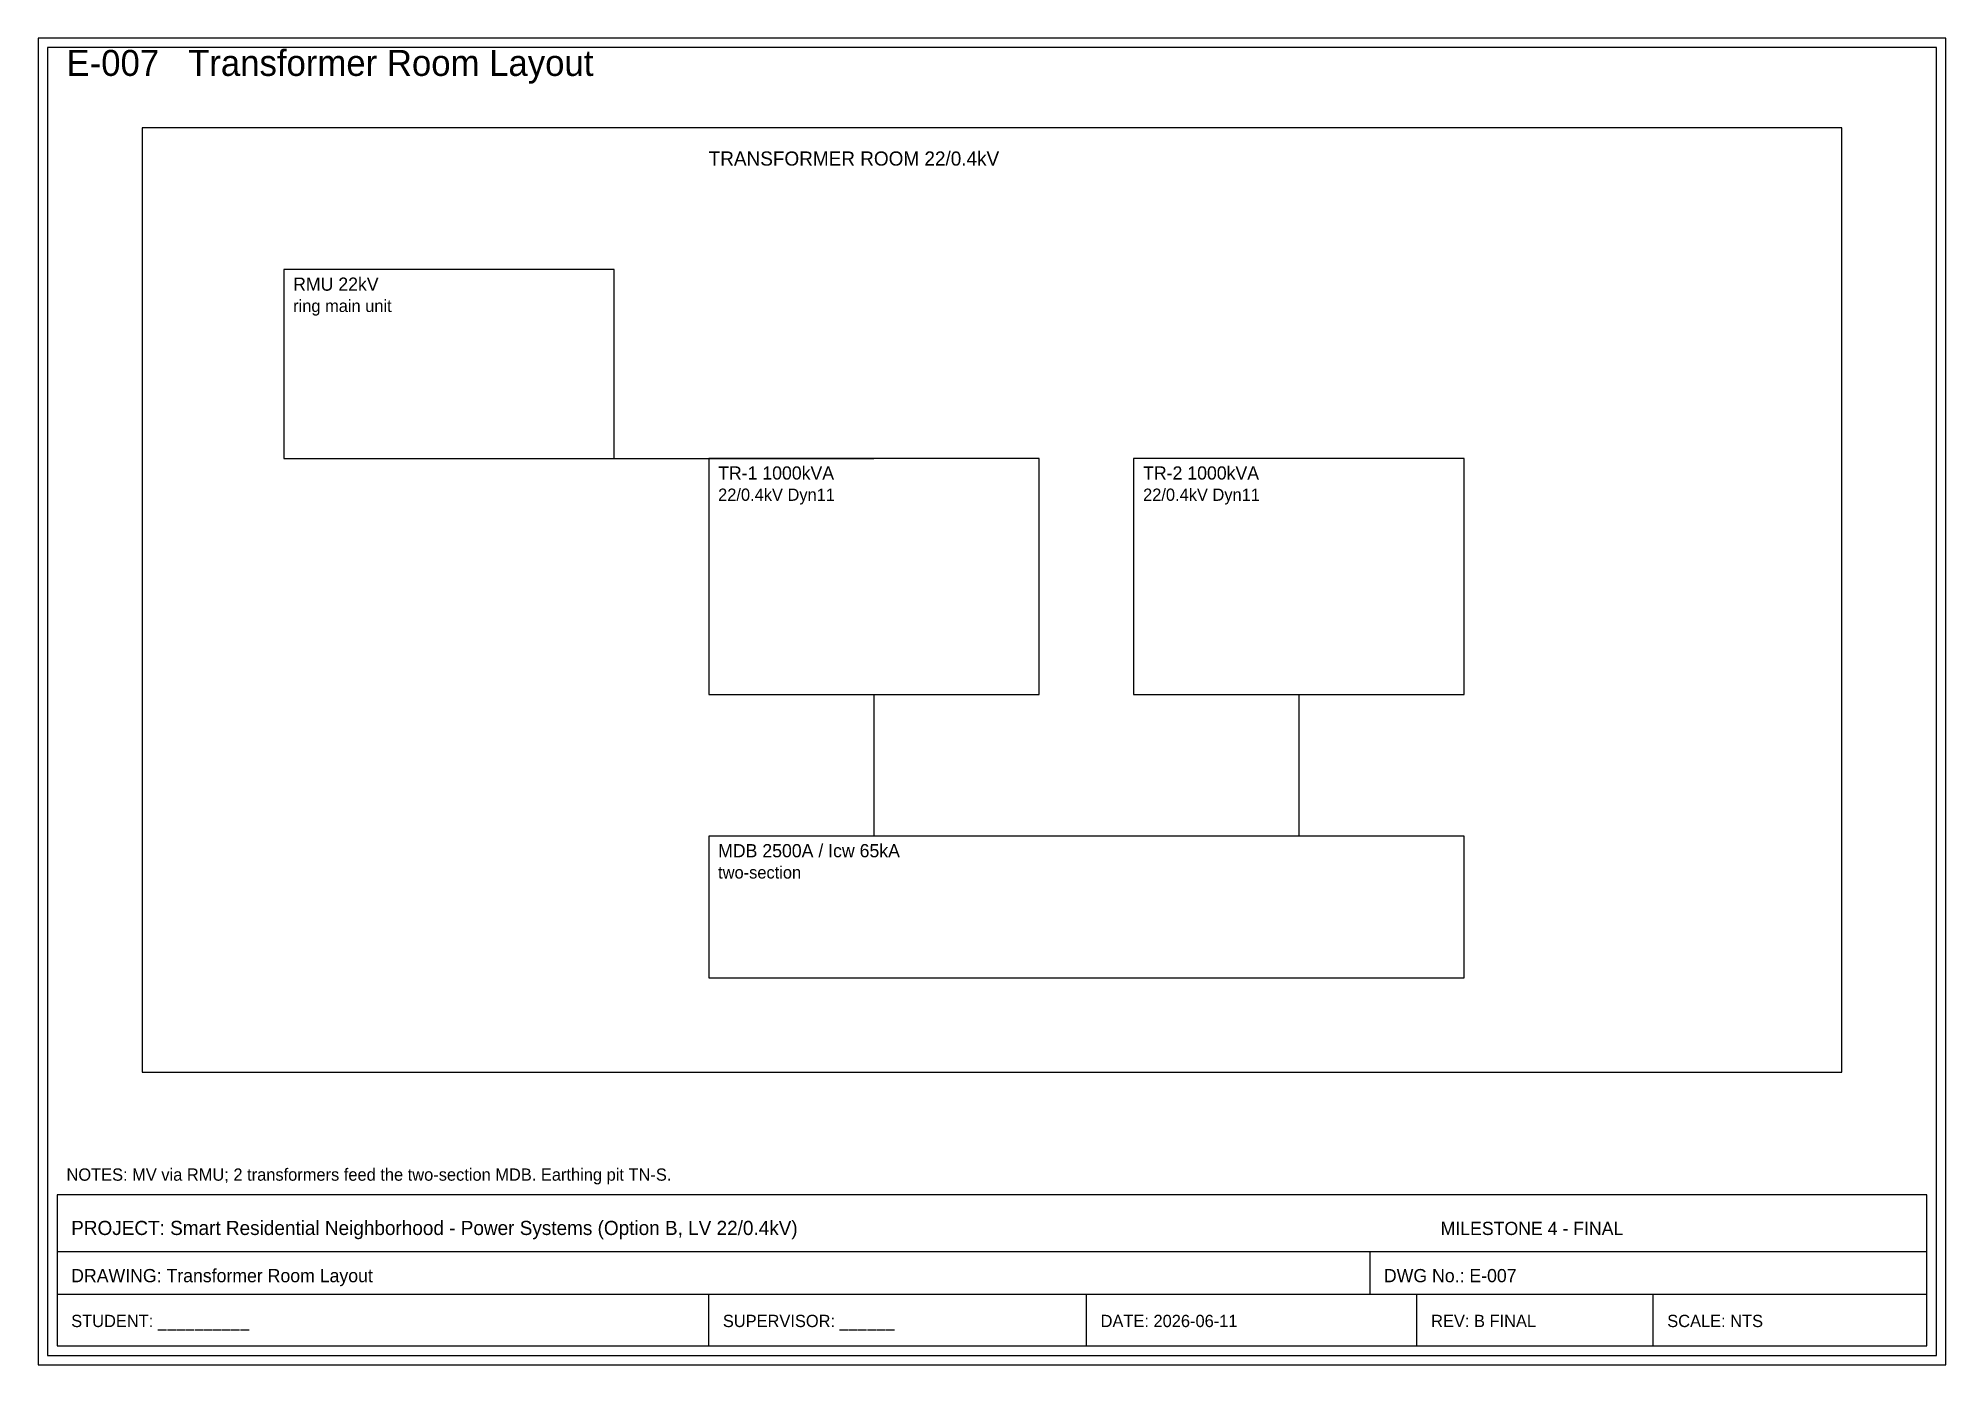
# Model space of a CAD drawing. Header units: millimetres. Extents: x 8 to 412, y 8 to 289.
import ezdxf

# ---------------------------------------------------------------- set-up
doc = ezdxf.new("R2010")
doc.units = ezdxf.units.MM
for name, color, linetype in [('E_CABLES', 3, 'CONTINUOUS'), ('E_DIMENSIONS', 8, 'CONTINUOUS'), ('E_POWER_FEEDERS', 5, 'CONTINUOUS'), ('E_POWER_MAIN', 1, 'CONTINUOUS'), ('E_TEXT', 7, 'CONTINUOUS'), ('E_TITLE_BLOCK', 7, 'CONTINUOUS')]:
    doc.layers.add(name, color=color, linetype=linetype)

msp = doc.modelspace()

# ---------------------------------------------------------------- linework, layer by layer
at = {"layer": 'E_CABLES'}
for p, q in [((95, 200), (185, 200)), ((185, 150), (185, 120)), ((275, 150), (275, 120))]:
    msp.add_line(p, q, dxfattribs=at)
at = {"layer": 'E_POWER_FEEDERS'}
for p, q in [((310, 120), (150, 120)), ((150, 120), (150, 90)), ((310, 90), (310, 120)), ((150, 90), (310, 90))]:
    msp.add_line(p, q, dxfattribs=at)
at = {"layer": 'E_POWER_MAIN'}
for p, q in [((390, 270), (30, 270)), ((30, 270), (30, 70)), ((390, 70), (390, 270)), ((130, 240), (60, 240)), ((60, 240), (60, 200)), ((130, 200), (130, 240)), ((60, 200), (130, 200)), ((220, 200), (150, 200)), ((150, 200), (150, 150)), ((220, 150), (220, 200)), ((310, 200), (240, 200)), ((240, 200), (240, 150)), ((310, 150), (310, 200)), ((150, 150), (220, 150)), ((240, 150), (310, 150)), ((30, 70), (390, 70))]:
    msp.add_line(p, q, dxfattribs=at)
at = {"layer": 'E_TITLE_BLOCK'}
for p, q in [((412, 289), (8, 289)), ((8, 289), (8, 8)), ((410, 287), (10, 287)), ((10, 287), (10, 10)), ((410, 10), (410, 287)), ((412, 8), (412, 289)), ((408, 44), (12, 44)), ((12, 44), (12, 12)), ((408, 12), (408, 44)), ((12, 32), (408, 32)), ((290, 32), (290, 23)), ((12, 23), (408, 23)), ((150, 12), (150, 23)), ((230, 12), (230, 23)), ((300, 12), (300, 23)), ((350, 12), (350, 23)), ((10, 10), (410, 10)), ((12, 12), (408, 12)), ((8, 8), (412, 8))]:
    msp.add_line(p, q, dxfattribs=at)

# ---------------------------------------------------------------- texts
at = {"layer": 'E_DIMENSIONS'}
msp.add_text('NOTES: MV via RMU; 2 transformers feed the two-section MDB. Earthing pit TN-S.', height=2.6, dxfattribs=at).set_placement((14, 47))
at = {"layer": 'E_POWER_MAIN'}
msp.add_text('TRANSFORMER ROOM 22/0.4kV', height=3, dxfattribs=at).set_placement((150, 262))
at = {"layer": 'E_TEXT'}
for s, height, p in [('RMU 22kV', 2.8, (62, 235.5)), ('ring main unit', 2.6, (62, 231)), ('TR-1 1000kVA', 2.8, (152, 195.5)), ('TR-2 1000kVA', 2.8, (242, 195.5)), ('22/0.4kV Dyn11', 2.6, (152, 191)), ('22/0.4kV Dyn11', 2.6, (242, 191)), ('MDB 2500A / Icw 65kA', 2.8, (152, 115.5)), ('two-section', 2.6, (152, 111))]:
    msp.add_text(s, height=height, dxfattribs=at).set_placement(p)
at = {"layer": 'E_TITLE_BLOCK'}
for s, height, p in [('E-007   Transformer Room Layout', 5.5, (14, 281)), ('PROJECT: Smart Residential Neighborhood - Power Systems (Option B, LV 22/0.4kV)', 3, (15, 35.5)), ('MILESTONE 4 - FINAL', 2.8, (305, 35.5)), ('DRAWING: Transformer Room Layout', 2.8, (15, 25.5)), ('DWG No.: E-007', 2.8, (293, 25.5)), ('STUDENT: __________', 2.6, (15, 16)), ('SUPERVISOR: ______', 2.6, (153, 16)), ('DATE: 2026-06-11', 2.6, (233, 16)), ('REV: B FINAL', 2.6, (303, 16)), ('SCALE: NTS', 2.6, (353, 16))]:
    msp.add_text(s, height=height, dxfattribs=at).set_placement(p)

doc.saveas('drawing.dxf')
